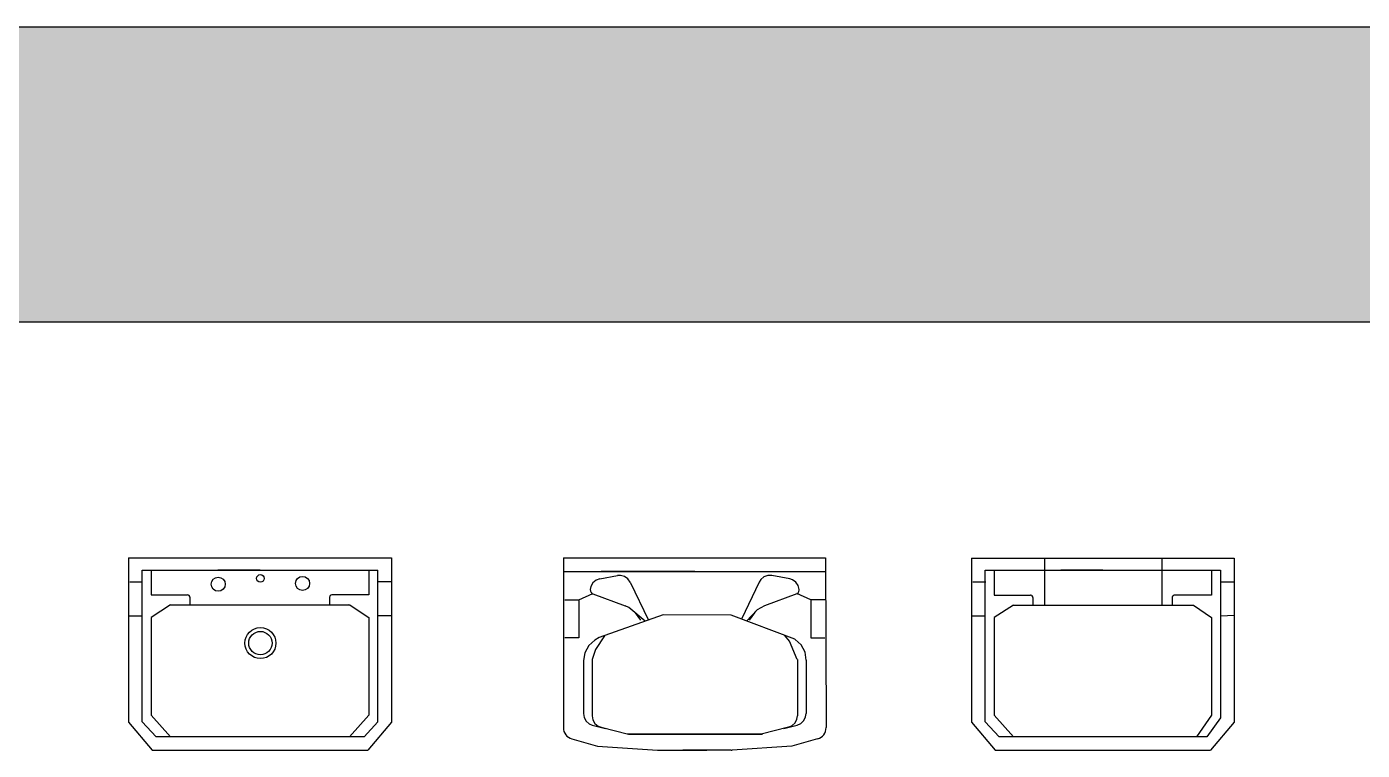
# Model space of a CAD drawing. Header units: millimetres. Extents: x 1357 to 18171, y 1516 to 18553.
# Drawn here: x 12824 to 15670, y 17011 to 18553 of the extents above; entities that cross this region are included whole.
import ezdxf

# ---------------------------------------------------------------- set-up
doc = ezdxf.new("R2010")
doc.units = ezdxf.units.MM
doc.layers.add('www.cad-blocks.net', color=7, linetype='Continuous')
doc.styles.get("Standard").update_dxf_attribs({"font": 'arial.ttf'})

# ---------------------------------------------------------------- blocks, each defined once
blk = doc.blocks.new('A$C5F9B3F81')
for p, q in [((0, 0.41), (0, 0.06)), ((0, 0.41), (0.56, 0.41)), ((0.56, 0.41), (0.56, 0.06)), ((0.0291, 0.0605), (0.0291, 0.384)), ((0.0291, 0.384), (0.5313, 0.384)), ((0.0482, 0.384), (0.0482, 0.331)), ((0.2802, 0.384), (0.1902, 0.384)), ((0.1902, 0.384), (0.3702, 0.384)), ((0.5122, 0.384), (0.5122, 0.331)), ((0.5313, 0.0605), (0.5313, 0.384)), ((0.0026, 0.3592), (0.0291, 0.3592)), ((0.5593, 0.3592), (0.5327, 0.3592)), ((0.0482, 0.331), (0.1257, 0.331)), ((0.1307, 0.326), (0.1307, 0.3097)), ((0.4282, 0.326), (0.4282, 0.3097)), ((0.5122, 0.331), (0.4332, 0.331)), ((0.0011, 0.2868), (0.0291, 0.2868)), ((0.0894, 0.3097), (0.0482, 0.2832)), ((0.0894, 0.3097), (0.4694, 0.3097)), ((0.4722, 0.3089), (0.5121, 0.2832)), ((0.5607, 0.2868), (0.5327, 0.2868)), ((0.0482, 0.2832), (0.0482, 0.0747)), ((0.5121, 0.2832), (0.5121, 0.0747)), ((0, 0.06), (0.05, 0)), ((0.0585, 0.0287), (0.0291, 0.0605)), ((0.0482, 0.0747), (0.0894, 0.0287)), ((0.5121, 0.0747), (0.4709, 0.0287)), ((0.5018, 0.0287), (0.5313, 0.0605)), ((0.56, 0.06), (0.51, 0)), ((0.5018, 0.0287), (0.0585, 0.0287)), ((0.05, 0), (0.51, 0))]:
    blk.add_line(p, q)
for centre, radius in [((0.2809, 0.3663), 0.008), ((0.3708, 0.3557), 0.015), ((0.1911, 0.3539), 0.015), ((0.2809, 0.2284), 0.0331), ((0.2809, 0.2284), 0.0249)]:
    blk.add_circle(centre, radius)
for centre, start, end in [((0.1257, 0.326), 0, 90), ((0.4332, 0.326), 90, 180), ((0.4694, 0.3047), 57.2444, 90)]:
    blk.add_arc(centre, 0.005, start, end)
at = {"width": 0.8, "flags": 9}
for tag in ['YSIZE', 'XSIZE']:
    blk.add_attdef(tag, (0.28, 0.41), '', height=0.0005, dxfattribs=at)
blk = doc.blocks.new('A$C214113DD')
for p, q in [((0, 0.41), (0, 0.0482)), ((0, 0.41), (0.5587, 0.41)), ((0.5587, 0.41), (0.5599, 0.0483)), ((0, 0.3807), (0.56, 0.3807)), ((0.0777, 0.3654), (0.1156, 0.3722)), ((0.28, 0.3807), (0.0805, 0.3807)), ((0.1219, 0.3725), (0.1156, 0.3722)), ((0.1303, 0.3704), (0.1219, 0.3725)), ((0.1374, 0.3655), (0.1303, 0.3704)), ((0.4357, 0.3722), (0.4275, 0.3693)), ((0.4444, 0.3722), (0.4357, 0.3722)), ((0.4823, 0.3654), (0.4444, 0.3722)), ((0.0587, 0.3493), (0.0572, 0.3427)), ((0.0572, 0.3427), (0.0576, 0.3392)), ((0.063, 0.3568), (0.0587, 0.3493)), ((0.0696, 0.3624), (0.063, 0.3568)), ((0.0777, 0.3654), (0.0696, 0.3624)), ((0.1425, 0.3584), (0.1374, 0.3655)), ((0.1425, 0.3584), (0.1812, 0.2775)), ((0.4175, 0.3584), (0.3797, 0.2794)), ((0.4209, 0.3637), (0.4175, 0.3584)), ((0.4275, 0.3693), (0.4209, 0.3637)), ((0.4886, 0.3634), (0.4823, 0.3654)), ((0.4957, 0.3583), (0.4886, 0.3634)), ((0.5006, 0.3511), (0.4957, 0.3583)), ((0.5028, 0.3427), (0.5006, 0.3511)), ((0.5028, 0.3415), (0.5028, 0.3427)), ((0.0029, 0.3204), (0.0329, 0.3204)), ((0.0329, 0.3204), (0.0628, 0.3342)), ((0.0329, 0.3204), (0.0329, 0.2394)), ((0.0576, 0.3392), (0.0591, 0.3361)), ((0.0591, 0.3361), (0.0615, 0.3337)), ((0.0615, 0.3337), (0.0625, 0.3331)), ((0.0627, 0.3331), (0.1317, 0.3078)), ((0.4973, 0.3331), (0.4283, 0.3078)), ((0.5271, 0.3204), (0.4972, 0.3342)), ((0.4975, 0.3331), (0.5002, 0.3352)), ((0.5002, 0.3352), (0.5021, 0.3381)), ((0.5021, 0.3381), (0.5028, 0.3415)), ((0.5271, 0.3204), (0.5271, 0.2394)), ((0.5571, 0.3204), (0.5271, 0.3204)), ((0.213, 0.2888), (0.0766, 0.2402)), ((0.1397, 0.304), (0.1317, 0.3078)), ((0.174, 0.2749), (0.1397, 0.304)), ((0.1529, 0.2928), (0.1643, 0.2773)), ((0.3576, 0.2877), (0.213, 0.2888)), ((0.4931, 0.2368), (0.3576, 0.2877)), ((0.4133, 0.2991), (0.39, 0.2755)), ((0.4071, 0.2928), (0.3957, 0.2773)), ((0.4133, 0.2991), (0.4071, 0.2928)), ((0.4283, 0.3078), (0.4133, 0.2991)), ((0.4283, 0.3078), (0.4133, 0.2991)), ((0.0329, 0.2394), (0.0029, 0.2394)), ((0.067, 0.2346), (0.0539, 0.2231)), ((0.0766, 0.2402), (0.067, 0.2346)), ((0.0877, 0.2442), (0.0683, 0.2147)), ((0.4816, 0.2325), (0.472, 0.2448)), ((0.498, 0.1938), (0.4816, 0.2325)), ((0.4941, 0.2362), (0.4931, 0.2368)), ((0.507, 0.2246), (0.4941, 0.2362)), ((0.5271, 0.2394), (0.5571, 0.2394)), ((0.0455, 0.2079), (0.0428, 0.1916)), ((0.0539, 0.2231), (0.0455, 0.2079)), ((0.0683, 0.2147), (0.0614, 0.1938)), ((0.5152, 0.2093), (0.507, 0.2246)), ((0.5177, 0.192), (0.5152, 0.2093)), ((0.0428, 0.1916), (0.0428, 0.1762)), ((0.0428, 0.1762), (0.0428, 0.0781)), ((0.0428, 0.1762), (0.0428, 0.0781)), ((0.0614, 0.1938), (0.0614, 0.0734)), ((0.4986, 0.1938), (0.4986, 0.0734)), ((0.5177, 0.192), (0.5172, 0.1762)), ((0.5172, 0.1762), (0.5172, 0.0781)), ((0.5172, 0.1762), (0.5172, 0.0781)), ((0.0428, 0.0781), (0.0443, 0.0696)), ((0.0443, 0.0696), (0.0487, 0.062)), ((0.0487, 0.062), (0.0553, 0.0564)), ((0.0614, 0.0734), (0.0629, 0.0649)), ((0.0629, 0.0649), (0.0673, 0.0573)), ((0.0673, 0.0573), (0.0739, 0.0517)), ((0.4876, 0.0527), (0.4938, 0.0587)), ((0.4938, 0.0587), (0.4976, 0.0666)), ((0.4976, 0.0666), (0.4986, 0.0734)), ((0.4983, 0.0538), (0.5062, 0.0574)), ((0.5062, 0.0574), (0.5124, 0.0634)), ((0.5124, 0.0634), (0.5162, 0.0713)), ((0.5162, 0.0713), (0.5172, 0.0781)), ((0.0553, 0.0564), (0.0617, 0.0538)), ((0.0617, 0.0538), (0.09, 0.0465)), ((0.0739, 0.0517), (0.0803, 0.0491)), ((0.0803, 0.0491), (0.1386, 0.0344)), ((0.4214, 0.0344), (0.1357, 0.0344)), ((0.1386, 0.0344), (0.4243, 0.0344)), ((0.4797, 0.0491), (0.4214, 0.0344)), ((0.47, 0.0465), (0.4983, 0.0538)), ((0.4797, 0.0491), (0.4876, 0.0527)), ((0.0182, 0.0241), (0.0728, 0.0086)), ((0.0728, 0.0086), (0.2006, 0.0001)), ((0.2006, 0.0001), (0.2023, 0)), ((0.3577, 0), (0.3594, 0.0001)), ((0.4872, 0.0086), (0.3594, 0.0001)), ((0.5418, 0.0241), (0.4872, 0.0086)), ((0.2023, 0), (0.3057, 0)), ((0.3577, 0), (0.2543, 0))]:
    blk.add_line(p, q)
for centre, start, end in [((0.025, 0.0482), 179.8661, 254.1086), ((0.5349, 0.0482), 285.8912, 0.326)]:
    blk.add_arc(centre, 0.025, start, end)
blk = doc.blocks.new('A$C38C953C6')
for p, q in [((0, 0.4095), (0.5593, 0.4095)), ((0, 0.4095), (0, 0.0599)), ((0.1555, 0.41), (0.1555, 0.3094)), ((0.4056, 0.41), (0.4056, 0.3094)), ((0.5593, 0.4095), (0.5593, 0.0599)), ((0.029, 0.3835), (0.5306, 0.3835)), ((0.029, 0.0605), (0.029, 0.3835)), ((0.0482, 0.3835), (0.0482, 0.3306)), ((0.1899, 0.3835), (0.3697, 0.3835)), ((0.2798, 0.3835), (0.1899, 0.3835)), ((0.5115, 0.3835), (0.5115, 0.3306)), ((0.5306, 0.3835), (0.5306, 0.0693)), ((0.0026, 0.3588), (0.0305, 0.3588)), ((0.5306, 0.3588), (0.56, 0.3588)), ((0.0482, 0.3306), (0.1255, 0.3306)), ((0.1264, 0.3305), (0.1255, 0.3306)), ((0.128, 0.3299), (0.1264, 0.3305)), ((0.1293, 0.3288), (0.128, 0.3299)), ((0.1302, 0.3273), (0.1293, 0.3288)), ((0.1305, 0.3256), (0.1302, 0.3273)), ((0.1305, 0.3256), (0.1305, 0.3094)), ((0.4277, 0.3264), (0.4276, 0.3256)), ((0.4276, 0.3256), (0.4276, 0.3094)), ((0.4283, 0.3281), (0.4277, 0.3264)), ((0.4294, 0.3294), (0.4283, 0.3281)), ((0.4309, 0.3303), (0.4294, 0.3294)), ((0.4326, 0.3306), (0.4309, 0.3303)), ((0.5115, 0.3306), (0.4326, 0.3306)), ((0.0011, 0.2864), (0.029, 0.2864)), ((0.0893, 0.3094), (0.0482, 0.2829)), ((0.0893, 0.3094), (0.4732, 0.3094)), ((0.4732, 0.3094), (0.5115, 0.2829)), ((0.5306, 0.2864), (0.56, 0.2882)), ((0.0482, 0.2829), (0.0482, 0.0746)), ((0.5115, 0.2829), (0.5115, 0.0746)), ((0, 0.0599), (0.0499, 0)), ((0.0584, 0.0287), (0.029, 0.0605)), ((0.0482, 0.0746), (0.0893, 0.0287)), ((0.5115, 0.0746), (0.4791, 0.0287)), ((0.5306, 0.0693), (0.5012, 0.0287)), ((0.5593, 0.0599), (0.5093, 0)), ((0.5012, 0.0287), (0.0584, 0.0287)), ((0.0499, 0), (0.5093, 0))]:
    blk.add_line(p, q)
blk = doc.blocks.new('FORMAT')
at = {"layer": 'www.cad-blocks.net', "true_color": 0x546d8e}
h = blk.add_hatch(color=155, dxfattribs=at)
h.set_gradient(color1=(68, 68, 68), color2=(84, 109, 142), tint=1)
h.paths.add_polyline_path([(3594.1, 18552.9), (3594.1, 17924.1), (18171.5, 17924.1), (18171.5, 18552.9)])
at = {"layer": 'www.cad-blocks.net', "color": 155, "true_color": 0x546d8e}
for p, q in [((3594.1, 18552.9), (18171.5, 18552.9)), ((3594.1, 17924.1), (18171.5, 17924.1)), ((3594.1, 17924.1), (18171.5, 17924.1)), ((3594.1, 17924.1), (18171.5, 17924.1))]:
    blk.add_line(p, q, dxfattribs=at)

msp = doc.modelspace()

# ---------------------------------------------------------------- block references
at = {"color": 7, "xscale": 1000, "yscale": 1000, "zscale": 1000}
for name, p in [('A$C5F9B3F81', (13041.2, 17010.8)), ('A$C214113DD', (13967.8, 17010.8)), ('A$C38C953C6', (14837.8, 17010.8))]:
    msp.add_blockref(name, p, dxfattribs=at)
at = {"layer": 'www.cad-blocks.net'}
msp.add_blockref('FORMAT', (0, 0), dxfattribs=at)

doc.saveas('drawing.dxf')
